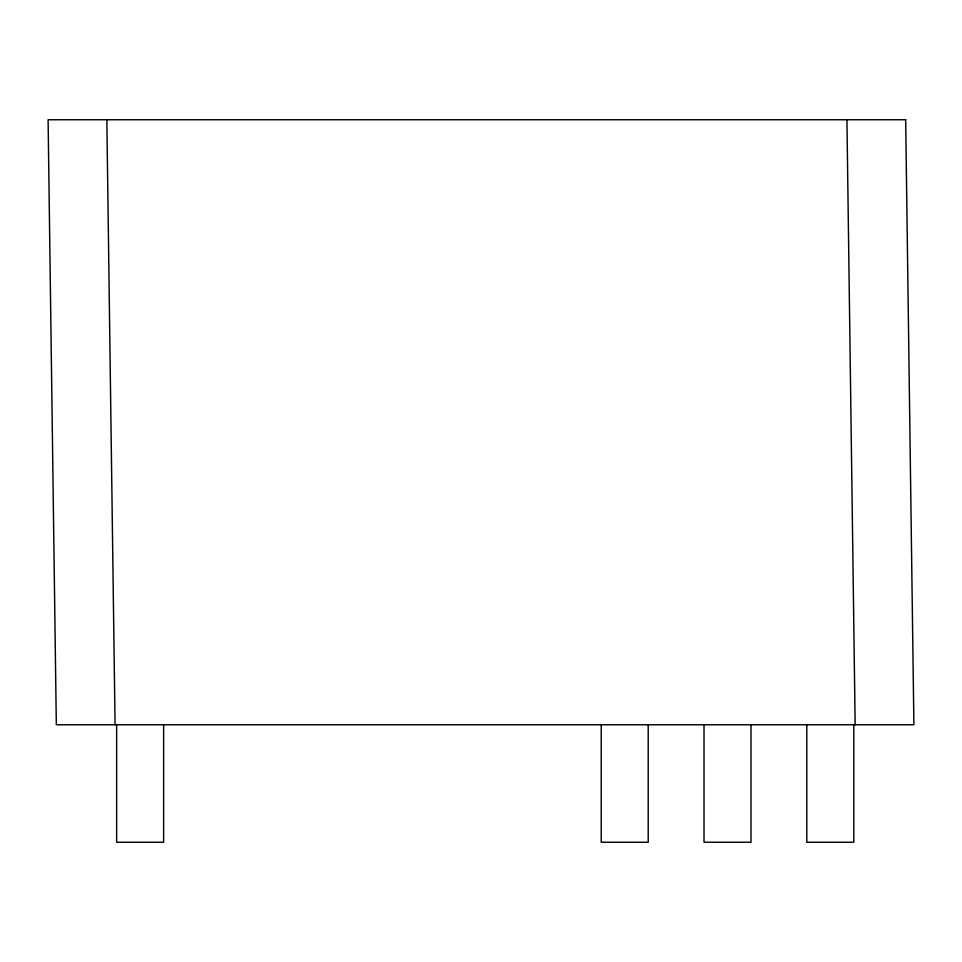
<?xml version="1.0" encoding="UTF-8"?>
<svg xmlns="http://www.w3.org/2000/svg" width="962" height="962" viewBox="0 0 962 962"><rect width="100%" height="100%" fill="white"/><g stroke="black" fill="none" stroke-linecap="round" stroke-linejoin="round"><path stroke-width="1.44" d="M846.933 119.757L855.158 724.759M106.842 119.757L115.067 724.759M853.799 724.759L853.799 842.243L806.805 842.243L806.805 724.759M751.009 724.759L751.009 842.243L704.016 842.243L704.016 724.759M648.22 724.759L648.22 842.243L601.226 842.243L601.226 724.759M163.624 724.759L163.624 842.243L116.642 842.243L116.642 724.759M905.675 119.757L48.1 119.757L56.325 724.759L913.9 724.759L905.675 119.757"/></g></svg>
